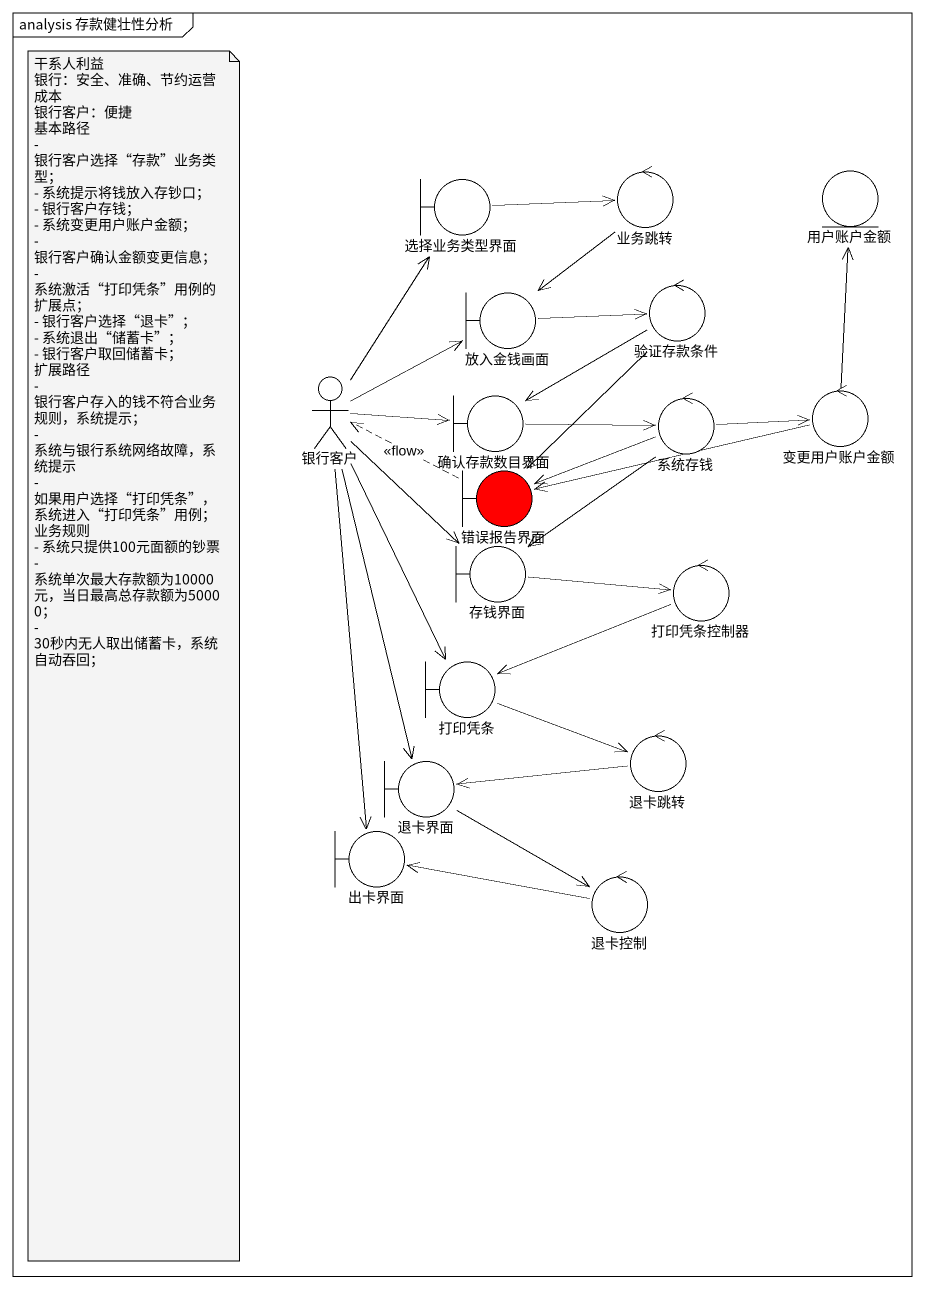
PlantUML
@startuml
mainframe analysis 存款健壮性分析
control 业务跳转
entity 用户账户金额
boundary 选择业务类型界面
control 验证存款条件
boundary 放入金钱画面
actor 银行客户
boundary 确认存款数目界面
control 系统存钱
control 变更用户账户金额
boundary 错误报告界面 #FF0000
boundary 存钱界面
control 打印凭条控制器
boundary 打印凭条
control 退卡跳转
boundary 退卡界面
boundary 出卡界面
control 退卡控制
业务跳转 --> 放入金钱画面
选择业务类型界面 -right-> 业务跳转
验证存款条件 --> 确认存款数目界面
验证存款条件 --> 错误报告界面
放入金钱画面 -right-> 验证存款条件
银行客户 -up-> 选择业务类型界面
银行客户 -right-> 放入金钱画面
银行客户 -right-> 确认存款数目界面
银行客户 --> 存钱界面
银行客户 --> 打印凭条
银行客户 --> 退卡界面
银行客户 --> 出卡界面
确认存款数目界面 -right-> 系统存钱
系统存钱 -right-> 变更用户账户金额
系统存钱 -left-> 错误报告界面
系统存钱 --> 存钱界面
变更用户账户金额 -up-> 用户账户金额
变更用户账户金额 -left-> 错误报告界面
错误报告界面 .left.> 银行客户 : <<flow>>
存钱界面 -right-> 打印凭条控制器
打印凭条控制器 -left-> 打印凭条
打印凭条 -right-> 退卡跳转
退卡跳转 -left-> 退卡界面
退卡界面 -right-> 退卡控制
退卡控制 -left-> 出卡界面
note as N1
  干系人利益
  银行：安全、准确、节约运营成本
  银行客户：便捷
  基本路径
  - 银行客户选择“存款”业务类型；
  - 系统提示将钱放入存钞口；
  - 银行客户存钱；
  - 系统变更用户账户金额；
  - 银行客户确认金额变更信息；
  - 系统激活“打印凭条”用例的扩展点；
  - 银行客户选择“退卡”；
  - 系统退出“储蓄卡”；
  - 银行客户取回储蓄卡；
  扩展路径
  - 银行客户存入的钱不符合业务规则，系统提示；
  - 系统与银行系统网络故障，系统提示
  - 如果用户选择“打印凭条”，系统进入“打印凭条”用例；
  业务规则
  - 系统只提供100元面额的钞票
  - 系统单次最大存款额为10000元，当日最高总存款额为50000；
  - 30秒内无人取出储蓄卡，系统自动吞回；
end note
@enduml
